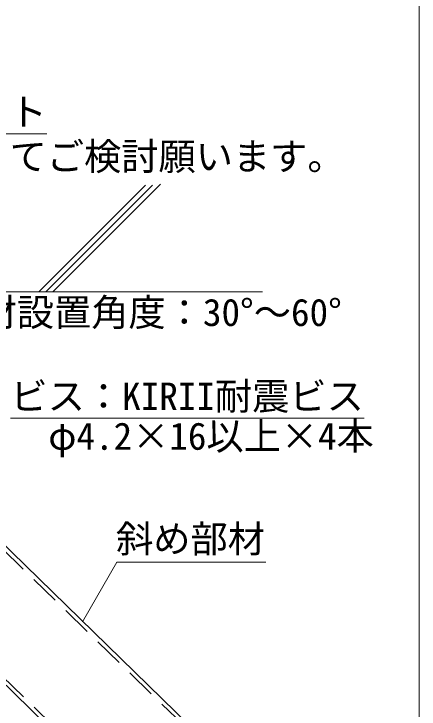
# Model space of a CAD drawing. Units: millimetres on the paper, enlarged 40 times, with parts at other scales. Extents: x -7800 to 7800, y -5578 to 5491.
# Drawn here: x -731 to -78, y -1188 to -69 of the extents above; entities that cross this region are included whole.
import ezdxf
from ezdxf.enums import TextEntityAlignment as Align

# ---------------------------------------------------------------- set-up
doc = ezdxf.new("R2010")
doc.units = ezdxf.units.MM
doc.header["$LTSCALE"] = 40
doc.linetypes.add('DASHED1', pattern=[1.8, 1.2, -0.6])
for name, color, linetype, lineweight in [('7-4_斜め部材', 4, 'Continuous', 9), ('7-6_文字', 7, 'Continuous', 18), ('7-9_躯体', 4, 'Continuous', 9), ('F-2_太線１', 3, 'Continuous', 18)]:
    doc.layers.add(name, color=color, linetype=linetype, lineweight=lineweight)
doc.styles.add('ＭＳ ゴシック', font='')
doc.styles.get('ＭＳ ゴシック').set_extended_font_data('MS Gothic')

msp = doc.modelspace()

# ---------------------------------------------------------------- linework, layer by layer
at = {"layer": '7-4_斜め部材'}
for p, q in [((-952.87, -723.91), (-297.53, -1360.87)), ((-1064.39, -838.64), (-527.09, -1360.87))]:
    msp.add_line(p, q, dxfattribs=at)
at = {"layer": '7-4_斜め部材', "linetype": 'DASHED1'}
for p, q in [((-957.33, -728.49), (-306.72, -1360.87)), ((-1059.93, -834.05), (-517.91, -1360.87))]:
    msp.add_line(p, q, dxfattribs=at)
at = {"layer": '7-6_文字'}
for p, q in [((-1098.32, -262.05), (-678.32, -262.05)), ((-736.98, -719.64), (-166.98, -719.64)), ((-620.89, -1047.8), (-565.45, -951.78)), ((-565.45, -951.78), (-325.45, -951.78))]:
    msp.add_line(p, q, dxfattribs=at)
at = {"layer": '7-9_躯体'}
for p, q in [((-519.4, -344.79), (-691.13, -516.52)), ((-507.77, -344.48), (-679.82, -516.52)), ((-495.05, -343.07), (-668.51, -516.52)), ((-330.78, -516.52), (-1684.16, -516.52))]:
    msp.add_line(p, q, dxfattribs=at)
at = {"layer": 'F-2_太線１'}
msp.add_line((-78.18, 1696.25), (-78.18, -4783.77), dxfattribs=at)

# ---------------------------------------------------------------- texts
at = {"layer": '7-6_文字', "style": 'ＭＳ ゴシック'}
for s, p in [('天井インサート', (-1098.32, -262.05)), ('※設計者様にてご検討願います。', (-1098.32, -333.61)), ('斜め部材設置角度：30°～60°', (-966.73, -584.63)), ('ビス：KIRII耐震ビス', (-736.98, -719.64)), ('\u3000φ4.2×16以上×4本', (-735.98, -783.87)), ('斜め部材', (-566.71, -949.26))]:
    msp.add_text(s, height=43.99, dxfattribs=at).set_placement(p, align=Align.BOTTOM_LEFT)

doc.saveas('drawing.dxf')
